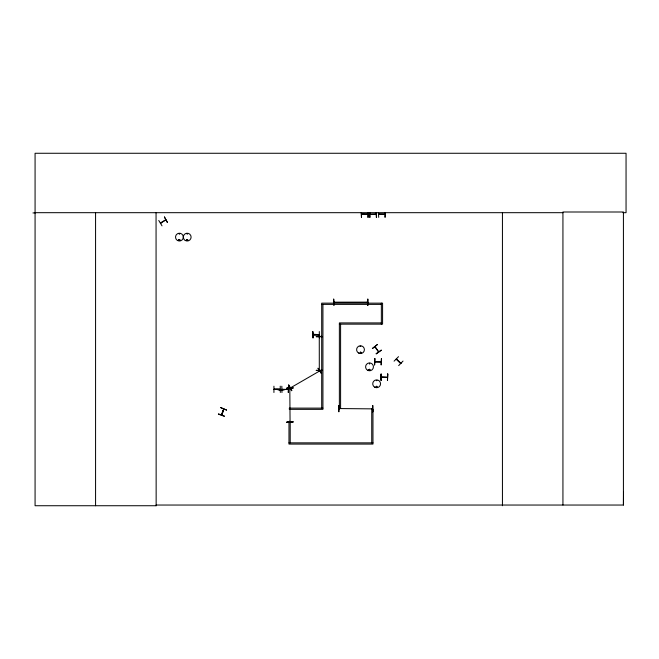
<?xml version="1.0" encoding="UTF-8"?>
<svg xmlns="http://www.w3.org/2000/svg" width="659" height="659" viewBox="0 0 659 659"><rect width="100%" height="100%" fill="white"/><g stroke="black" fill="none" stroke-linecap="round" stroke-linejoin="round"><path stroke-width="0.99" d="M622.969 212.684L626.05 212.684L626.05 153.267L35.075 153.267L35.075 505.733L156.15 505.733L156.068 505.041L623.422 505.041L623.513 492.298M396.685 359.509L396.479 358.858M400.911 363.249L400.524 362.829M290.067 388.761L290.067 388.209M289.787 421.299L290.067 421.892L289.812 388.192M178.836 239.892C179.882 242.084 180.212 238.385 178.927 239.769M179.767 233.838L179.091 233.929L179.726 233.756M179.973 240.197L179.701 239.563M186.876 233.747L187.502 234.011L186.934 233.681M187.568 240.148C186.983 238.509 186.53 241.482 187.634 240.049M187.815 240.049C186.233 241.894 186.876 238.237 187.757 239.909M360.176 346.296L360.811 346.56L360.234 346.23M368.933 369.641C369.987 371.833 370.317 368.134 369.032 369.518M369.106 369.691C369.979 371.363 369.913 368.257 369.155 369.897M369.888 369.897L369.707 369.477M376.338 380.605L376.973 380.432L376.371 380.68M376.034 386.734C377.615 384.889 376.973 388.555 376.1 386.882M221.375 414.808L223.681 409.173M221.836 414.363L221.984 414.256M223.714 409.19L221.745 414.923L223.689 409.132M160.466 223.236L161.06 222.931L160.351 223.055M165.829 220.007L160.59 223.236M290.421 387.896L290.998 387.525L290.281 387.69M290.52 387.838L319.59 371.017M319.269 336.765L319.302 370.358M319.557 370.226L319.582 369.79M396.248 359.097L400.697 363.414M222.198 413.72L223.417 410.31M218.5 413.877L224.406 416.076M179.05 239.835C179.33 241.515 180.302 239.06 179.157 239.785M361.033 352.903C360.679 350.349 359.122 354.344 361.058 352.746M319.557 370.333L319.549 369.79M279.688 389.461C281.986 388.596 271.632 388.505 274.696 389.527M281.937 389.263L288.156 389.461M318.734 334.574C320.315 335.159 311.13 333.495 313.75 334.929M334.607 302.415L333.989 302.168L334.558 302.382M339.542 408.835L338.874 408.835M361.527 214.101L362.162 214.323M367.121 214.101L367.821 214.101L361.593 214.101L367.829 214.389L361.527 214.323M378.76 214.101L379.518 214.389M374.798 361.577L375.366 361.865M380.391 361.577L381.091 361.577M318.882 371.149L319.582 371.075M360.811 352.903C361.017 351.099 359.287 353.545 360.835 352.787M376.338 386.429C376.141 388.233 377.871 385.787 376.322 386.545M333.924 302.168L367.516 302.135M319.22 334.846L313.025 334.896L319.31 334.896M339.426 408.514L338.924 408.802L339.558 408.58M372.45 408.868L338.99 408.555M372.45 408.835L371.898 408.844L372.442 408.555M375.523 214.323L376.223 214.101M385.054 214.101L384.329 214.389M385.013 214.364L378.76 214.323M374.93 361.544L381.009 361.824M387.36 377.277L381.149 377.03L387.311 377.319M394.09 361.165L398.514 356.676M403.028 361.066L398.67 365.613M160.434 222.931L165.673 219.801M187.016 239.728L186.843 240.148M369.691 363.892L369.435 363.257L369.6 363.892M376.1 353.718L381.231 350.069M376.24 353.908L381.388 350.275M158.77 220.46L162.015 225.856M290.339 387.657L290.94 387.558M319.541 371.05L319.121 371.33M321.435 373.464L317.984 368.183L321.411 373.48M280.124 389.485L273.971 389.494L280.256 389.485M288.107 389.502L281.937 389.477M370.053 214.068L370.49 214.389M376.091 214.389L369.938 214.356L376.223 214.389M378.884 214.068L384.988 214.101M367.516 302.448L367.079 302.423M179.52 240.411L179.059 240.148M375.053 346.626L378.67 351.7M367.014 302.168L367.582 302.168M367.664 305.422L367.714 299.12M312.638 331.609L313.025 337.902L312.671 331.609M319.286 331.568L319.417 337.861M321.658 336.296L316.262 336.658L322.564 336.617L316.262 336.609M316.262 370.465L322.564 370.374L316.262 370.374L321.666 370.688M273.938 386.199L273.93 392.5M280.232 386.166L280.314 392.459M293.074 387.854L286.772 388.209L293.074 387.822M286.772 388.126L293.074 388.126M281.961 392.517L281.83 386.223M288.255 392.476L288.568 386.174L288.345 392.476M338.924 408.588L339.492 408.58M372.599 411.842L372.648 405.549M286.78 422.024L293.074 421.941M32.95 212.931L35.075 212.923M35.075 212.684L562.934 212.684M378.826 214.381L385.062 214.389M369.921 217.363L369.575 212.865M376.544 217.363L376.223 212.865M378.711 217.363L378.406 212.865M321.699 304.376L381.355 304.376M381.355 322.918L339.369 322.918L339.369 408.119L340.596 408.119L340.596 324.146M339.369 324.146L382.582 324.146L382.582 303.148L321.699 303.148L321.699 408.119M374.88 361.824L381.1 361.799L374.814 361.832M381.149 373.991L381.149 380.292M279.317 389.98L282.933 389.98M322.926 408.119L289.334 408.119L289.334 409.346L322.926 409.346L322.926 304.376M288.98 442.856L372.961 442.856M376.091 214.035L369.987 214.323M218.393 414.173L224.324 416.299M396.512 358.924L400.861 363.175M319.31 337.334L319.557 336.765M396.265 359.139L400.713 363.455M374.913 346.807L378.472 351.931M288.667 385.111L291.855 390.548M372.879 405.54L372.92 411.842M367.944 299.12L367.986 305.422M338.751 405.549L338.874 411.842L338.52 405.549M333.816 299.128L333.94 305.422L333.586 299.128M312.943 331.609L313.017 337.902M289.812 388.258L289.82 388.826M289.812 421.282L289.812 421.851M623.422 505.041L623.422 212L562.934 212L562.934 505.041M502.438 212.684L502.438 505.733M387.533 373.991L387.533 380.292M385.408 212.865L385.054 217.363L385.07 212.865M381.355 303.148L381.355 324.146M376.305 212.865L376.305 217.363M374.707 358.537L374.749 364.839M371.734 442.856L371.734 409.264L372.961 409.264L372.961 444.084L288.98 444.084L288.98 421.859L290.207 421.859L290.207 442.856M369.88 212.865L369.831 217.363M368.175 212.865L367.911 217.363M368.142 212.865L368.142 217.363M361.527 212.865L361.511 217.363L361.173 212.865M361.437 212.865L361.437 217.363M284.227 389.955L278.024 389.955M156.059 212.684L156.15 505.733M95.571 212.684L95.571 505.733M220.74 407.616L226.556 410.063L220.74 407.616M377.327 344.583L372.401 348.52L377.327 344.583M164.437 216.992L167.444 222.536L164.437 216.992M288.741 385.07L291.624 390.68L288.741 385.07M293.074 421.892L286.78 422.287L293.074 421.892M374.798 358.537L374.477 364.839L374.798 358.537M381.446 358.537L381.141 364.839L381.446 358.537M387.797 373.991L387.443 380.292L387.764 373.991M381.133 380.292L381.1 373.991L381.059 380.292M185.253 240.486A3.905 3.905 0 0 0 191.11 237.108A3.905 3.905 0 0 0 185.253 233.731A3.905 3.905 0 0 0 185.253 240.486M177.469 240.486A3.905 3.905 0 0 0 183.326 237.108A3.905 3.905 0 0 0 177.469 233.731A3.905 3.905 0 0 0 177.469 240.486M374.683 387.187A3.921 3.921 0 0 0 380.564 383.793A3.921 3.921 0 0 0 374.683 380.4A3.921 3.921 0 0 0 374.683 387.187M367.557 370.259A3.929 3.929 0 0 0 373.447 366.857A3.929 3.929 0 0 0 367.557 363.455A3.929 3.929 0 0 0 367.557 370.259M358.554 353.035A3.905 3.905 0 0 0 364.411 349.657A3.905 3.905 0 0 0 358.554 346.28A3.905 3.905 0 0 0 358.554 353.035"/></g></svg>
